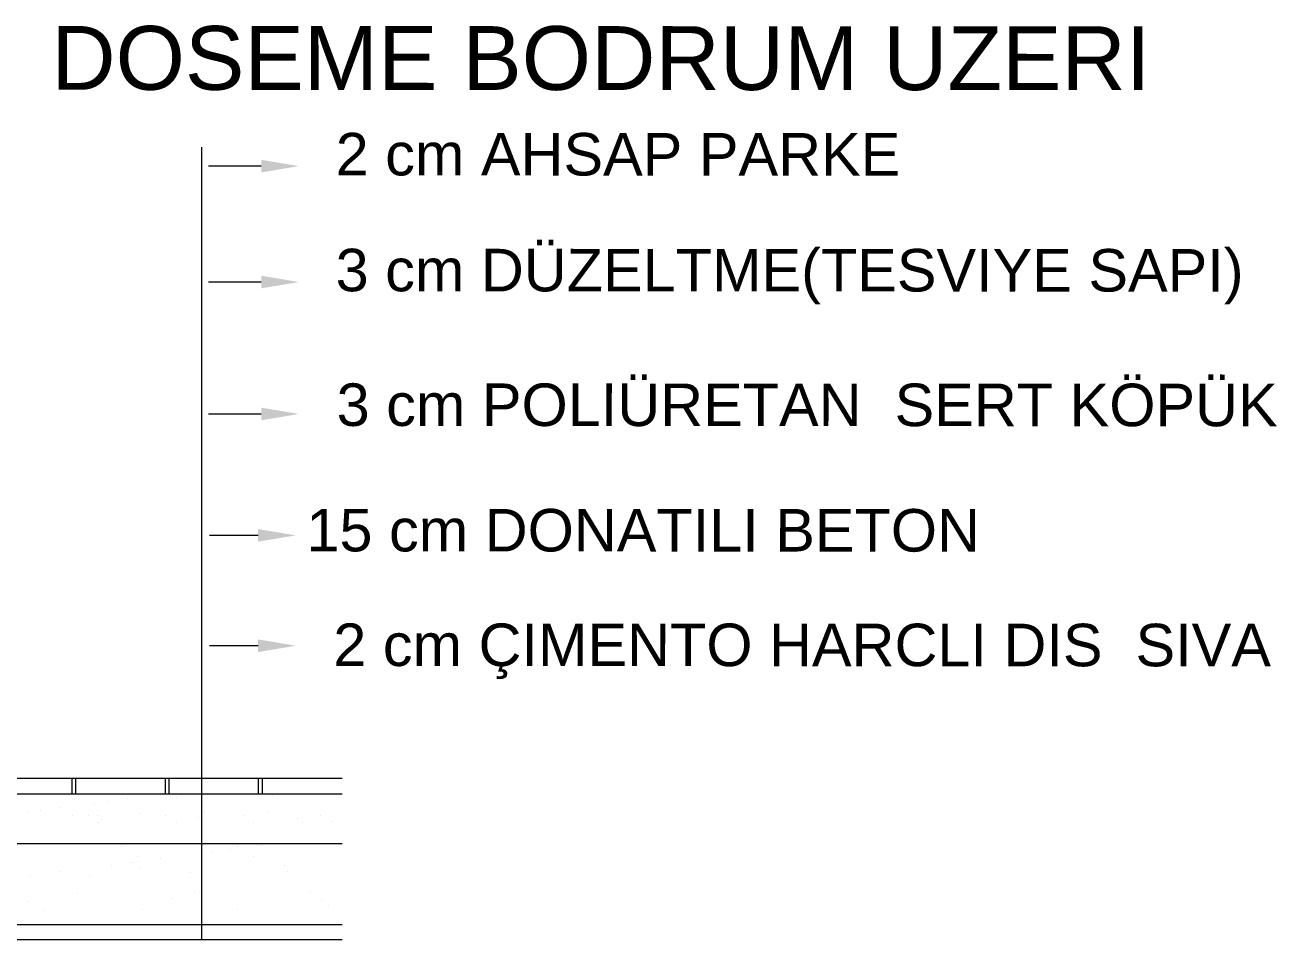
# Model space of a CAD drawing. Header units: inches. Extents: x -7543 to -822, y 102837 to 190349.
# Drawn here: x -822.3746 to -822.2739, y 102836.9704 to 102837.044 of the extents above; entities that cross this region are included whole.
import ezdxf

# ---------------------------------------------------------------- set-up
doc = ezdxf.new("R2010")
doc.units = ezdxf.units.IN
doc.header["$MEASUREMENT"] = 0
doc.layers.add('PENCERE', color=7, linetype='Continuous', lineweight=18, true_color=0xffb360)
doc.styles.add('MAHAL', font='arial.ttf', dxfattribs={"height": 0.13})

msp = doc.modelspace()

# ---------------------------------------------------------------- linework, layer by layer
at = {"layer": 'PENCERE'}
for p, q in [((-822.36042, 102837.03416), (-822.36042, 102836.9704)), ((-822.3556, 102837.03264), (-822.35984, 102837.03264)), ((-822.3556, 102837.02331), (-822.35984, 102837.02331)), ((-822.3556, 102837.0127), (-822.35984, 102837.0127)), ((-822.35586, 102837.00294), (-822.35978, 102837.00294)), ((-822.35586, 102836.99406), (-822.35978, 102836.99406)), ((-822.46834, 102836.9834), (-822.3491, 102836.9834)), ((-822.37084, 102836.9834), (-822.37084, 102836.98215)), ((-822.37054, 102836.9834), (-822.37054, 102836.98215)), ((-822.36334, 102836.9834), (-822.36334, 102836.98215)), ((-822.36304, 102836.9834), (-822.36304, 102836.98215)), ((-822.35584, 102836.9834), (-822.35584, 102836.98215)), ((-822.35554, 102836.9834), (-822.35554, 102836.98215)), ((-822.47959, 102836.98215), (-822.3491, 102836.98215)), ((-822.36633, 102836.98176), (-822.36633, 102836.98176)), ((-822.36362, 102836.98212), (-822.36362, 102836.98212)), ((-822.36243, 102836.98183), (-822.36243, 102836.98183)), ((-822.35467, 102836.98199), (-822.35467, 102836.98199)), ((-822.37438, 102836.9807), (-822.37438, 102836.9807)), ((-822.37334, 102836.98084), (-822.37334, 102836.98084)), ((-822.37172, 102836.98105), (-822.37172, 102836.98105)), ((-822.369, 102836.98141), (-822.369, 102836.98141)), ((-822.36796, 102836.98154), (-822.36796, 102836.98154)), ((-822.37081, 102836.9804), (-822.37081, 102836.9804)), ((-822.36952, 102836.9804), (-822.36952, 102836.9804)), ((-822.36881, 102836.98041), (-822.36881, 102836.98041)), ((-822.36867, 102836.97986), (-822.36867, 102836.97986)), ((-822.36844, 102836.98008), (-822.36844, 102836.98008)), ((-822.36541, 102836.9806), (-822.36541, 102836.9806)), ((-822.36329, 102836.98041), (-822.36329, 102836.98041)), ((-822.36244, 102836.97987), (-822.36244, 102836.97987)), ((-822.36069, 102836.98024), (-822.36069, 102836.98024)), ((-822.36017, 102836.98067), (-822.36017, 102836.98067)), ((-822.35706, 102836.98042), (-822.35706, 102836.98042)), ((-822.35622, 102836.97988), (-822.35622, 102836.97988)), ((-822.35506, 102836.98064), (-822.35506, 102836.98064)), ((-822.35268, 102836.98017), (-822.35268, 102836.98017)), ((-822.35232, 102836.97983), (-822.35232, 102836.97983)), ((-822.35083, 102836.98043), (-822.35083, 102836.98043)), ((-822.34999, 102836.97989), (-822.34999, 102836.97989)), ((-822.46709, 102836.97815), (-822.3491, 102836.97815)), ((-822.36682, 102836.9779), (-822.36682, 102836.9779)), ((-822.35804, 102836.97767), (-822.35804, 102836.97767)), ((-822.35748, 102836.97792), (-822.35748, 102836.97792)), ((-822.3556, 102836.97799), (-822.3556, 102836.97799)), ((-822.36594, 102836.97666), (-822.36594, 102836.97666)), ((-822.36556, 102836.97709), (-822.36556, 102836.97709)), ((-822.36368, 102836.97693), (-822.36368, 102836.97693)), ((-822.3596, 102836.97747), (-822.3596, 102836.97747)), ((-822.35622, 102836.97711), (-822.35622, 102836.97711)), ((-822.37175, 102836.97587), (-822.37175, 102836.97587)), ((-822.36768, 102836.9764), (-822.36768, 102836.9764)), ((-822.36611, 102836.97661), (-822.36611, 102836.97661)), ((-822.36539, 102836.97615), (-822.36539, 102836.97615)), ((-822.36131, 102836.97584), (-822.36131, 102836.97584)), ((-822.35376, 102836.97639), (-822.35376, 102836.97639)), ((-822.35346, 102836.97594), (-822.35346, 102836.97594)), ((-822.37419, 102836.97555), (-822.37419, 102836.97555)), ((-822.36942, 102836.97555), (-822.36942, 102836.97555)), ((-822.37035, 102836.97417), (-822.37035, 102836.97417)), ((-822.36278, 102836.97376), (-822.36278, 102836.97376)), ((-822.36101, 102836.97419), (-822.36101, 102836.97419)), ((-822.35166, 102836.97421), (-822.35166, 102836.97421)), ((-822.35077, 102836.97366), (-822.35077, 102836.97366)), ((-822.3744, 102836.97352), (-822.3744, 102836.97352)), ((-822.37303, 102836.97277), (-822.37303, 102836.97277)), ((-822.36518, 102836.97287), (-822.36518, 102836.97287)), ((-822.35751, 102836.97284), (-822.35751, 102836.97284)), ((-822.35022, 102836.97315), (-822.35022, 102836.97315)), ((-822.39209, 102836.97165), (-822.3491, 102836.97165)), ((-822.3491, 102836.9704), (-822.39084, 102836.9704))]:
    msp.add_line(p, q, dxfattribs=at)
for points in [[(-822.3556, 102837.03314), (-822.35256, 102837.03264), (-822.3556, 102837.03213)], [(-822.3556, 102837.02382), (-822.35256, 102837.02331), (-822.3556, 102837.02281)], [(-822.3556, 102837.01321), (-822.35256, 102837.0127), (-822.3556, 102837.0122)], [(-822.35586, 102837.00344), (-822.35282, 102837.00294), (-822.35586, 102837.00243)], [(-822.35586, 102836.99457), (-822.35282, 102836.99406), (-822.35586, 102836.99355)]]:
    msp.add_solid(points, dxfattribs=at)

# ---------------------------------------------------------------- texts
at = {"layer": 'PENCERE', "style": 'MAHAL'}
for s, height, p in [('DOSEME BODRUM UZERI', 0.0051334, (-822.3725, 102837.03878)), ('2 cm AHSAP PARKE', 0.0034222, (-822.34962, 102837.03189)), ('3 cm DÜZELTME(TESVIYE SAPI)', 0.0034222, (-822.34962, 102837.02257)), ('3 cm POLIÜRETAN  SERT KÖPÜK', 0.0034222, (-822.34954, 102837.01174)), ('15 cm DONATILI BETON', 0.0034222, (-822.35197, 102837.00165)), ('2 cm ÇIMENTO HARCLI DIS  SIVA', 0.0034222, (-822.34981, 102836.99243))]:
    msp.add_text(s, height=height, rotation=359.9794, dxfattribs=at).set_placement(p)

doc.saveas('drawing.dxf')
